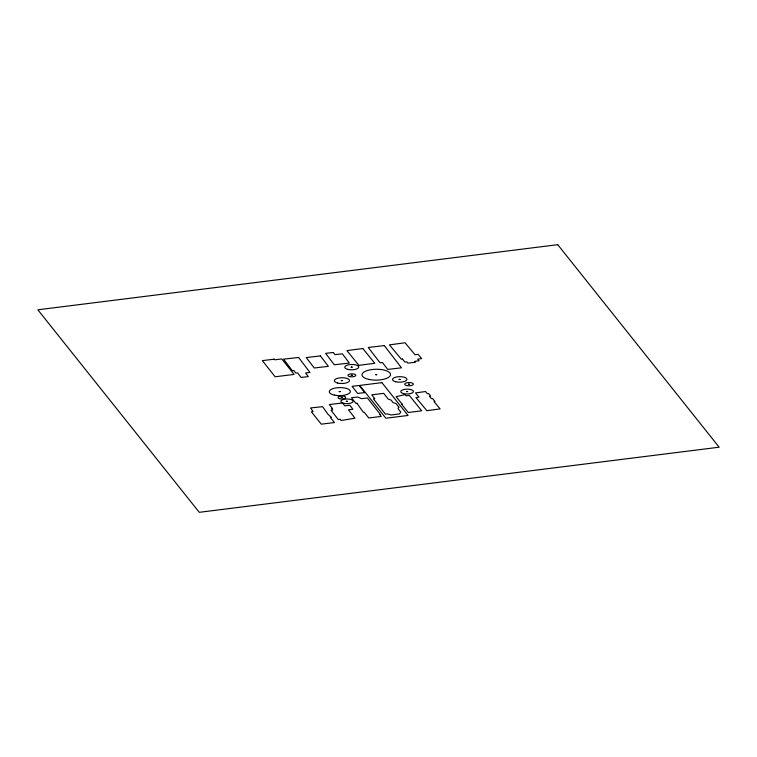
<?xml version="1.0" encoding="UTF-8"?>
<svg xmlns="http://www.w3.org/2000/svg" width="757" height="757" viewBox="0 0 757 757"><rect width="100%" height="100%" fill="white"/><g stroke="black" fill="none" stroke-linecap="round" stroke-linejoin="round"><path stroke-width="1.14" d="M408.477 384.102L409.537 384.272L408.487 384.263M339.25 391.606L340.413 391.606L339.259 391.577M341.35 380.601L342.514 380.601L341.35 380.582M341.265 397.472L342.429 397.482L341.284 397.434M346.403 401.305L347.577 401.305L346.413 401.276M351.182 367.126L352.346 367.126L351.182 367.098M351.267 375.33L352.44 375.33L351.276 375.302M375.69 374.677L376.854 374.687L375.69 374.658M399.128 379.418L400.302 379.418L399.138 379.389M406.509 391.539L407.673 391.539L406.518 391.511M398.854 407.115L397.993 408.534L400.727 412.016L399.526 413.947L391.104 414.978L387.527 413.899L385.464 414.155L373.447 398.892L374.81 398.721L371.753 394.832L383.714 393.366L388.284 399.147L391.085 400.056L393.072 402.582L396.053 403.585L398.854 407.115M331.197 417.287L330.762 417.978L334.499 422.557L321.29 424.157L311.373 411.799L313.124 411.562L310.55 407.947L322.614 406.679L327.762 414.022L331.197 417.287M402.383 359.017L401.314 359.168L389.42 344.889L405.042 342.751L415.054 354.749L418.063 354.342L421.611 358.6L417.694 359.13L419.047 360.758L414.808 361.335L415.498 362.149L407.928 363.18L406.783 361.799L404.91 362.045L402.383 359.017M432.54 398.504L431.424 398.665L429.427 396.261L430.705 396.091L428.613 393.583L427.412 393.744L425.576 391.539L415.489 392.911L419.028 397.179L415.962 397.595L426.882 410.701L440.12 408.903L434.026 401.579L434.991 401.447L432.54 398.504M402.118 404.134L401.579 404.21L408.278 412.499L421.687 410.786L409.291 395.4L406.055 395.807L405.099 394.624L396.081 396.64L402.118 404.134M362.83 348.532L346.924 350.605L358.903 365.347L374.819 363.284L362.83 348.532M557.729 244.681L37.85 309.802L199.271 512.319L719.15 447.198L557.729 244.681M381.907 382.645L359.726 385.417L385.881 418.233L408.061 415.451L381.907 382.645M356.954 403.263L355.941 403.386L351.494 397.756L357.597 397.009L361.572 398.674L367.391 397.974L380.393 414.495L379.768 414.571L381.235 416.445L368.763 417.968L364.164 412.13L363.313 412.234L356.954 403.263M274.214 359.168L262.357 360.635L275.132 376.768L294.076 374.422L281.803 358.941L274.725 359.812L274.214 359.168M364.713 392.599L357.673 393.451L352.09 386.344L359.13 385.493L364.713 392.599M340.139 419.302L338.265 419.529L331.008 410.209L332.787 410.001L331.566 408.439L332.304 408.354L329.333 404.55L342.533 402.97L344.776 405.856L349.819 405.26L352.923 409.253L348.447 409.792L354.986 418.186L341.076 420.514L340.139 419.302M384.301 345.58L368.243 347.463L380.061 362.783L382.399 362.508L387.735 369.425L401.475 367.817L384.301 345.58M320.372 355.922L306.235 357.569L314.25 367.997L328.387 366.35L320.372 355.922M333.354 352.488L325.633 353.368L334.291 364.77L349.356 363.057L342.325 353.803L334.982 354.636L333.354 352.488M298.608 357.465L283.591 359.149L292.268 370.684L293.877 370.504L295.826 373.078L297.605 372.879L301.059 377.44L308.298 376.626L305.554 372.974L309.935 372.482L298.608 357.465M395.693 381.765A7.239 2.763 -0.7 0 0 406.944 379.531A7.239 2.763 -0.7 0 0 396.507 376.986A7.239 2.763 -0.7 0 0 395.693 381.765M403.708 393.649A6.378 2.432 -0.7 0 0 413.464 391.568A6.378 2.432 -0.7 0 0 404.096 389.439A6.378 2.432 -0.7 0 0 403.708 393.649M406.613 385.578A4.343 1.656 -0.7 0 0 413.36 384.234A4.343 1.656 -0.7 0 0 407.096 382.711A4.343 1.656 -0.7 0 0 406.613 385.578M343.687 403.33A6.16 2.347 -0.7 0 0 353.15 401.342A6.16 2.347 -0.7 0 0 344.132 399.261A6.16 2.347 -0.7 0 0 343.687 403.33M339.713 398.731A3.842 1.467 -0.7 0 0 345.675 397.548A3.842 1.467 -0.7 0 0 340.139 396.195A3.842 1.467 -0.7 0 0 339.713 398.731M334.405 395.116A10.541 4.012 -0.7 0 0 350.368 391.577A10.541 4.012 -0.7 0 0 334.717 388.161A10.541 4.012 -0.7 0 0 334.405 395.116M337.726 383.07A7.598 2.896 -0.7 0 0 349.516 380.714A7.598 2.896 -0.7 0 0 338.549 378.055A7.598 2.896 -0.7 0 0 337.726 383.07M347.87 369.397A7.012 2.668 -0.7 0 0 358.752 367.23A7.012 2.668 -0.7 0 0 348.655 364.77A7.012 2.668 -0.7 0 0 347.87 369.397M349.734 376.617A3.917 1.495 -0.7 0 0 355.762 375.368A3.917 1.495 -0.7 0 0 350.056 374.034A3.917 1.495 -0.7 0 0 349.734 376.617M368.668 379.38A14.269 5.441 -0.7 0 0 390.536 374.753A14.269 5.441 -0.7 0 0 369.605 369.955A14.269 5.441 -0.7 0 0 368.668 379.38"/></g></svg>
